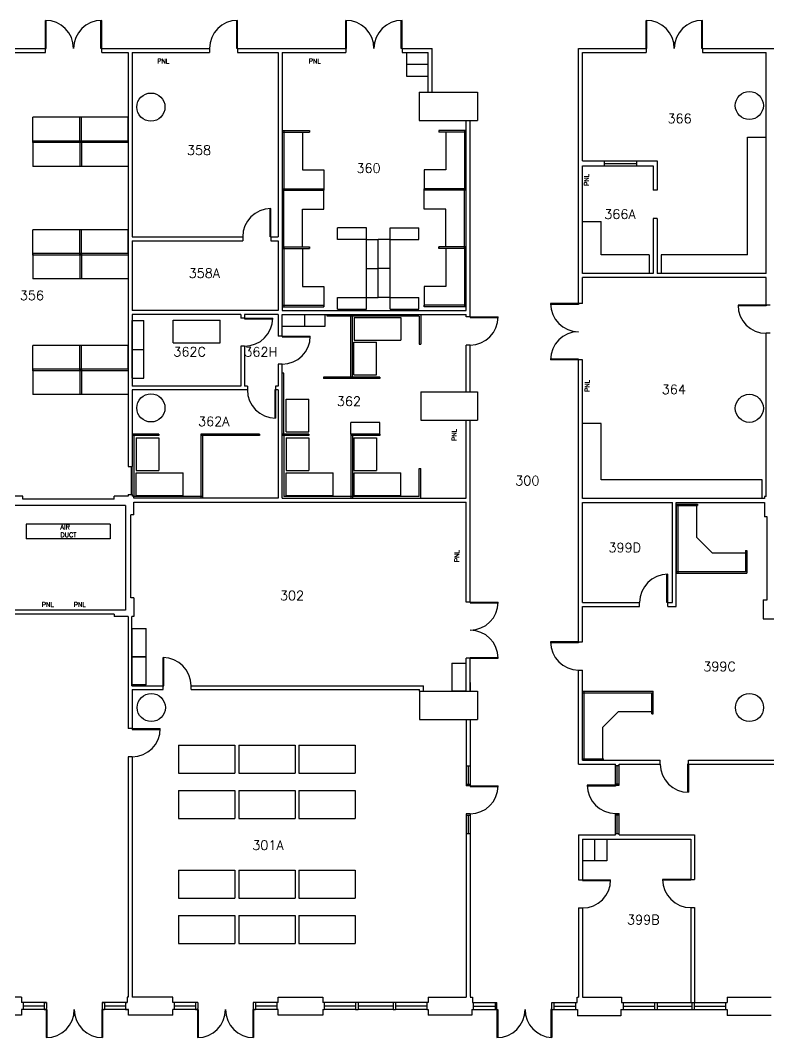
# Model space of a CAD drawing. Header units: inches. Extents: x -10292 to -5324, y 13584 to 17309.
# Drawn here: x -7848 to -6890, y 14633 to 15935 of the extents above; entities that cross this region are included whole.
import ezdxf

# ---------------------------------------------------------------- set-up
doc = ezdxf.new("R2010")
doc.units = ezdxf.units.IN
doc.header["$MEASUREMENT"] = 0
for name, color, linetype in [('A-AREA-IDEN', 7, 'Continuous'), ('A-COLS', 1, 'Continuous'), ('A-DOOR', 3, 'Continuous'), ('A-EQPM', 9, 'Continuous'), ('A-FLOR-CASE', 11, 'Continuous'), ('A-FURN', 9, 'Continuous'), ('A-GLAZ', 5, 'Continuous'), ('A-WALL-FULL', 7, 'Continuous'), ('A-WALL-PRTN', 9, 'Continuous')]:
    doc.layers.add(name, color=color, linetype=linetype)
doc.styles.get("Standard").update_dxf_attribs({"font": 'romans.shx', "height": 12})

msp = doc.modelspace()

# ---------------------------------------------------------------- linework, layer by layer
at = {"layer": 'A-COLS'}
for p, q in [((-7337.3, 15843.3), (-7262.8, 15843.3)), ((-7337.3, 15843.3), (-7337.3, 15807.3)), ((-7262.8, 15843.3), (-7262.8, 15807.3)), ((-7337.3, 15807.3), (-7262.8, 15807.3)), ((-7335.3, 15459.8), (-7262.8, 15459.8)), ((-7335.3, 15459.8), (-7335.3, 15423.8)), ((-7262.8, 15459.8), (-7262.8, 15423.8)), ((-7335.3, 15423.8), (-7262.8, 15423.8)), ((-7336.8, 15076.8), (-7262.8, 15076.8)), ((-7336.8, 15076.8), (-7336.8, 15040.3)), ((-7262.8, 15076.8), (-7262.8, 15040.3)), ((-7336.8, 15040.3), (-7262.8, 15040.3))]:
    msp.add_line(p, q, dxfattribs=at)
for centre in [(-7680.8, 15824.3), (-6914.8, 15826.3), (-7680.8, 15439.3), (-6914.8, 15438.8), (-7680.3, 15055.8), (-6914.6, 15055.8)]:
    msp.add_circle(centre, 18, dxfattribs=at)
at = {"layer": 'A-DOOR'}
for p, q in [((-7815.8, 15899.3), (-7815.8, 15935.3)), ((-7814.8, 15899.3), (-7814.8, 15935.3)), ((-7744.8, 15899.3), (-7744.8, 15935.3)), ((-7743.8, 15899.3), (-7743.8, 15935.3)), ((-7570.8, 15899.3), (-7570.8, 15935.3)), ((-7569.8, 15899.3), (-7569.8, 15935.3)), ((-7431.3, 15899.3), (-7431.3, 15935.3)), ((-7430.3, 15899.3), (-7430.3, 15935.3)), ((-7360.3, 15899.3), (-7360.3, 15935.3)), ((-7359.3, 15899.3), (-7359.3, 15935.3)), ((-7046.8, 15899.3), (-7046.8, 15935.3)), ((-7045.8, 15899.3), (-7045.8, 15935.3)), ((-6975.8, 15899.3), (-6975.8, 15935.3)), ((-6974.8, 15899.3), (-6974.8, 15935.3)), ((-7815.8, 15899.3), (-7814.8, 15899.3)), ((-7743.8, 15899.3), (-7744.8, 15899.3)), ((-7569.8, 15899.3), (-7570.8, 15899.3)), ((-7431.3, 15899.3), (-7430.3, 15899.3)), ((-7359.3, 15899.3), (-7360.3, 15899.3)), ((-7046.8, 15899.3), (-7045.8, 15899.3)), ((-6974.8, 15899.3), (-6975.8, 15899.3)), ((-7528.3, 15658.3), (-7528.3, 15694.3)), ((-7527.3, 15658.3), (-7527.3, 15694.3)), ((-7527.3, 15658.3), (-7528.3, 15658.3)), ((-7133.3, 15572.8), (-7169.3, 15572.8)), ((-7133.3, 15572.8), (-7133.3, 15571.8)), ((-7133.3, 15571.8), (-7169.3, 15571.8)), ((-6893.3, 15570.8), (-6929.3, 15570.8)), ((-6893.3, 15569.8), (-6929.3, 15569.8)), ((-6893.3, 15570.8), (-6893.3, 15569.8)), ((-7560.8, 15554.3), (-7524.8, 15554.3)), ((-7560.8, 15554.3), (-7560.8, 15553.3)), ((-7560.8, 15553.3), (-7524.8, 15553.3)), ((-7272.3, 15555.8), (-7236.3, 15555.8)), ((-7272.3, 15555.8), (-7272.3, 15554.8)), ((-7272.3, 15554.8), (-7236.3, 15554.8)), ((-7512.8, 15531.3), (-7476.8, 15531.3)), ((-7512.8, 15531.3), (-7512.8, 15530.3)), ((-7512.8, 15530.3), (-7476.8, 15530.3)), ((-7133.3, 15501.8), (-7169.3, 15501.8)), ((-7133.3, 15500.8), (-7169.3, 15500.8)), ((-7133.3, 15500.8), (-7133.3, 15501.8)), ((-7521.3, 15462.3), (-7522.3, 15462.3)), ((-7522.3, 15462.3), (-7522.3, 15426.3)), ((-7521.3, 15462.3), (-7521.3, 15426.3)), ((-7705.8, 15328.3), (-7705.8, 15364.3)), ((-7704.8, 15328.3), (-7704.8, 15364.3)), ((-7704.8, 15328.3), (-7705.8, 15328.3)), ((-7020.3, 15190.3), (-7020.3, 15226.3)), ((-7019.3, 15190.3), (-7019.3, 15226.3)), ((-7272.3, 15190.8), (-7236.3, 15190.8)), ((-7272.3, 15190.8), (-7272.3, 15189.8)), ((-7272.3, 15189.8), (-7236.3, 15189.8)), ((-7019.3, 15190.3), (-7020.3, 15190.3)), ((-7133.3, 15139.8), (-7169.3, 15139.8)), ((-7133.3, 15138.8), (-7169.3, 15138.8)), ((-7133.3, 15139.8), (-7133.3, 15138.8)), ((-7665.3, 15083.8), (-7665.3, 15119.8)), ((-7664.3, 15083.8), (-7664.3, 15119.8)), ((-7272.3, 15118.8), (-7272.3, 15119.8)), ((-7272.3, 15119.8), (-7236.3, 15119.8)), ((-7272.3, 15118.8), (-7236.3, 15118.8)), ((-7665.3, 15083.8), (-7664.3, 15083.8)), ((-7704.8, 15028.8), (-7668.8, 15028.8)), ((-7704.8, 15028.8), (-7704.8, 15027.8)), ((-7704.8, 15027.8), (-7668.8, 15027.8)), ((-6992.8, 14983.3), (-6993.8, 14983.3)), ((-6993.8, 14983.3), (-6993.8, 14947.3)), ((-6992.8, 14983.3), (-6992.8, 14947.3)), ((-7272.3, 14955.8), (-7236.3, 14955.8)), ((-7272.3, 14955.8), (-7272.3, 14954.8)), ((-7272.3, 14954.8), (-7236.3, 14954.8)), ((-7086.3, 14956.3), (-7122.3, 14956.3)), ((-7086.3, 14955.3), (-7122.3, 14955.3)), ((-7086.3, 14956.3), (-7086.3, 14955.3)), ((-7128.3, 14835.3), (-7092.3, 14835.3)), ((-7128.3, 14835.3), (-7128.3, 14834.3)), ((-7128.3, 14834.3), (-7092.3, 14834.3)), ((-6989.8, 14835.8), (-7025.8, 14835.8)), ((-6989.8, 14834.8), (-7025.8, 14834.8)), ((-6989.8, 14835.8), (-6989.8, 14834.8)), ((-7814.8, 14669.3), (-7814.8, 14633.3)), ((-7814.8, 14669.3), (-7813.8, 14669.3)), ((-7813.8, 14669.3), (-7813.8, 14633.3)), ((-7742.8, 14669.3), (-7743.8, 14669.3)), ((-7743.8, 14669.3), (-7743.8, 14633.3)), ((-7742.8, 14669.3), (-7742.8, 14633.3)), ((-7621.3, 14669.3), (-7621.3, 14633.3)), ((-7621.3, 14669.3), (-7620.3, 14669.3)), ((-7620.3, 14669.3), (-7620.3, 14633.3)), ((-7549.3, 14669.3), (-7550.3, 14669.3)), ((-7550.3, 14669.3), (-7550.3, 14633.3)), ((-7549.3, 14669.3), (-7549.3, 14633.3)), ((-7237.8, 14669.3), (-7237.8, 14633.3)), ((-7237.8, 14669.3), (-7236.8, 14669.3)), ((-7236.8, 14669.3), (-7236.8, 14633.3)), ((-7167.8, 14669.3), (-7168.8, 14669.3)), ((-7168.8, 14669.3), (-7168.8, 14633.3)), ((-7167.8, 14669.3), (-7167.8, 14633.3))]:
    msp.add_line(p, q, dxfattribs=at)
for centre, start, end in [((-7815.8, 15899.3), 0, 90), ((-7743.8, 15899.3), 90, 180), ((-7569.8, 15899.3), 90, 180), ((-7431.3, 15899.3), 0, 90), ((-7359.3, 15899.3), 90, 180), ((-7046.8, 15899.3), 0, 90), ((-6974.8, 15899.3), 90, 180), ((-7527.3, 15658.3), 90, 180), ((-7133.3, 15572.8), 180, 270), ((-6893.3, 15570.8), 180, 270), ((-7560.8, 15554.3), 270, 0), ((-7272.3, 15555.8), 270, 0), ((-7133.3, 15500.8), 90, 180), ((-7512.8, 15531.3), 270, 0), ((-7521.3, 15462.3), 180, 270), ((-7019.3, 15190.3), 90, 180), ((-7272.3, 15190.8), 270, 0), ((-7272.3, 15118.8), 0, 90), ((-7133.3, 15139.8), 180, 270), ((-7665.3, 15083.8), 0, 90), ((-7704.8, 15028.8), 270, 0), ((-6992.8, 14983.3), 180, 270), ((-7272.3, 14955.8), 270, 0), ((-7086.3, 14956.3), 180, 270), ((-7128.3, 14835.3), 270, 0), ((-6989.8, 14835.8), 180, 270), ((-7814.8, 14669.3), 270, 0), ((-7742.8, 14669.3), 180, 270), ((-7621.3, 14669.3), 270, 0), ((-7549.3, 14669.3), 180, 270), ((-7237.8, 14669.3), 270, 0), ((-7165.8, 14669.3), 180, 266.8202)]:
    msp.add_arc(centre, 36, start, end, dxfattribs=at)
at = {"layer": 'A-EQPM'}
for p, q in [((-7732.8, 15290.3), (-7840.3, 15290.3)), ((-7840.3, 15290.3), (-7840.3, 15271.8)), ((-7732.8, 15290.3), (-7732.8, 15271.8)), ((-7732.8, 15271.8), (-7840.3, 15271.8))]:
    msp.add_line(p, q, dxfattribs=at)
at = {"layer": 'A-FLOR-CASE'}
for p, q in [((-7353.3, 15863.3), (-7353.3, 15894.3)), ((-7325.8, 15878.8), (-7353.3, 15878.8)), ((-7325.8, 15863.3), (-7353.3, 15863.3)), ((-6917.3, 15635.3), (-6917.3, 15785.8)), ((-6917.3, 15785.8), (-6893.3, 15785.8)), ((-7128.3, 15677.8), (-7104.3, 15677.8)), ((-7104.3, 15635.3), (-7104.3, 15677.8)), ((-7404.8, 15669.8), (-7441.8, 15669.8)), ((-7441.8, 15654.8), (-7441.8, 15669.8)), ((-7404.8, 15654.8), (-7404.8, 15669.8)), ((-7374.7, 15669.8), (-7337.7, 15669.8)), ((-7374.7, 15654.8), (-7374.7, 15669.8)), ((-7337.7, 15654.8), (-7337.7, 15669.8)), ((-7404.8, 15654.8), (-7441.8, 15654.8)), ((-7404.8, 15617.8), (-7404.8, 15654.8)), ((-7404.8, 15654.8), (-7389.8, 15654.8)), ((-7389.8, 15617.8), (-7389.8, 15654.8)), ((-7389.7, 15617.8), (-7389.7, 15654.8)), ((-7374.7, 15654.8), (-7389.7, 15654.8)), ((-7374.7, 15654.8), (-7337.7, 15654.8)), ((-7374.7, 15617.8), (-7374.7, 15654.8)), ((-7042.8, 15635.3), (-7104.3, 15635.3)), ((-7042.8, 15635.3), (-7042.8, 15611.3)), ((-6917.3, 15635.3), (-7027.8, 15635.3)), ((-7027.8, 15635.3), (-7027.8, 15611.3)), ((-7404.8, 15617.8), (-7389.8, 15617.8)), ((-7404.8, 15580.8), (-7404.8, 15617.8)), ((-7404.8, 15617.8), (-7389.8, 15617.8)), ((-7389.8, 15580.8), (-7389.8, 15617.8)), ((-7374.7, 15617.8), (-7389.7, 15617.8)), ((-7389.7, 15580.8), (-7389.7, 15617.8)), ((-7374.7, 15617.8), (-7389.7, 15617.8)), ((-7374.7, 15580.8), (-7374.7, 15617.8)), ((-7441.8, 15580.8), (-7404.8, 15580.8)), ((-7441.8, 15565.8), (-7441.8, 15580.8)), ((-7404.8, 15580.8), (-7389.8, 15580.8)), ((-7404.8, 15565.8), (-7404.8, 15580.8)), ((-7374.7, 15580.8), (-7389.7, 15580.8)), ((-7374.7, 15580.8), (-7337.7, 15580.8)), ((-7374.7, 15565.8), (-7374.7, 15580.8)), ((-7337.7, 15565.8), (-7337.7, 15580.8)), ((-7441.8, 15565.8), (-7404.8, 15565.8)), ((-7374.7, 15565.8), (-7337.7, 15565.8)), ((-7704.8, 15514.2), (-7704.8, 15551.2)), ((-7704.8, 15551.2), (-7689.8, 15551.2)), ((-7689.8, 15514.2), (-7689.8, 15551.2)), ((-7512.8, 15558.8), (-7475.8, 15558.8)), ((-7512.8, 15543.8), (-7512.8, 15558.8)), ((-7483.8, 15543.8), (-7483.8, 15558.8)), ((-7457.8, 15543.8), (-7457.8, 15558.8)), ((-7512.8, 15543.8), (-7457.8, 15543.8)), ((-7704.8, 15477.2), (-7704.8, 15514.2)), ((-7704.8, 15514.2), (-7689.8, 15514.2)), ((-7704.8, 15514.2), (-7689.8, 15514.2)), ((-7689.8, 15477.2), (-7689.8, 15514.2)), ((-7704.8, 15477.2), (-7689.8, 15477.2)), ((-7387.8, 15420.8), (-7424.8, 15420.8)), ((-7424.8, 15405.8), (-7424.8, 15420.8)), ((-7387.8, 15405.8), (-7387.8, 15420.8)), ((-7104.3, 15419.3), (-7128.3, 15419.3)), ((-7104.3, 15347.3), (-7104.3, 15419.3)), ((-7387.8, 15405.8), (-7424.8, 15405.8)), ((-6898.3, 15347.3), (-7104.3, 15347.3)), ((-6898.3, 15323.3), (-6898.3, 15347.3)), ((-7705.3, 15156.8), (-7705.3, 15120.8)), ((-7705.3, 15156.8), (-7686.8, 15156.8)), ((-7686.8, 15120.8), (-7686.8, 15156.8)), ((-7705.3, 15120.8), (-7705.3, 15084.8)), ((-7705.3, 15120.8), (-7686.8, 15120.8)), ((-7686.8, 15120.8), (-7705.3, 15120.8)), ((-7686.8, 15084.8), (-7686.8, 15120.8)), ((-7295.8, 15112.8), (-7295.8, 15076.8)), ((-7295.8, 15112.8), (-7277.3, 15112.8)), ((-7277.3, 15076.8), (-7277.3, 15112.8)), ((-7686.8, 15084.8), (-7705.3, 15084.8)), ((-7277.3, 15076.8), (-7295.8, 15076.8)), ((-7128.3, 14887.3), (-7128.3, 14859.8)), ((-7112.8, 14887.3), (-7112.8, 14859.8)), ((-7097.3, 14887.3), (-7097.3, 14859.8)), ((-7112.8, 14859.8), (-7128.3, 14859.8)), ((-7097.3, 14859.8), (-7112.8, 14859.8))]:
    msp.add_line(p, q, dxfattribs=at)
at = {"layer": 'A-FURN'}
for p, q in [((-7771.8, 15811.3), (-7831.8, 15811.3)), ((-7709.8, 15811.3), (-7769.8, 15811.3)), ((-7486.8, 15792.3), (-7486.8, 15743.8)), ((-7303.3, 15792.3), (-7303.3, 15743.8)), ((-7771.8, 15748.3), (-7831.8, 15748.3)), ((-7709.8, 15748.3), (-7769.8, 15748.3)), ((-7486.8, 15743.8), (-7459.3, 15743.8)), ((-7459.3, 15743.8), (-7459.3, 15719.8)), ((-7303.3, 15743.8), (-7330.8, 15743.8)), ((-7330.8, 15743.8), (-7330.8, 15719.8)), ((-7459.3, 15693.8), (-7459.3, 15717.8)), ((-7330.8, 15693.8), (-7330.8, 15717.8)), ((-7486.8, 15645.3), (-7486.8, 15693.8)), ((-7486.8, 15693.8), (-7459.3, 15693.8)), ((-7303.3, 15693.8), (-7330.8, 15693.8)), ((-7303.3, 15645.3), (-7303.3, 15693.8)), ((-7771.8, 15667.3), (-7831.8, 15667.3)), ((-7709.8, 15667.3), (-7769.8, 15667.3)), ((-7486.8, 15643.3), (-7486.8, 15594.8)), ((-7303.3, 15643.3), (-7303.3, 15594.8)), ((-7771.8, 15604.3), (-7831.8, 15604.3)), ((-7709.8, 15604.3), (-7769.8, 15604.3)), ((-7486.8, 15594.8), (-7459.3, 15594.8)), ((-7459.3, 15594.8), (-7459.3, 15570.8)), ((-7303.3, 15594.8), (-7330.8, 15594.8)), ((-7330.8, 15594.8), (-7330.8, 15570.8)), ((-7652.1, 15522.7), (-7652.1, 15551.7)), ((-7652.1, 15551.7), (-7592.1, 15551.7)), ((-7592.1, 15522.7), (-7592.1, 15551.7)), ((-7420.8, 15555.2), (-7420.8, 15526.2)), ((-7420.8, 15555.2), (-7360.8, 15555.2)), ((-7360.8, 15555.2), (-7360.8, 15526.2)), ((-7652.1, 15522.7), (-7592.1, 15522.7)), ((-7421.1, 15481.5), (-7421.1, 15523.5)), ((-7421.1, 15523.5), (-7392.1, 15523.5)), ((-7420.8, 15526.2), (-7360.8, 15526.2)), ((-7392.1, 15481.5), (-7392.1, 15523.5)), ((-7771.8, 15519.3), (-7831.8, 15519.3)), ((-7709.8, 15519.3), (-7769.8, 15519.3)), ((-7421.1, 15481.5), (-7392.1, 15481.5)), ((-7771.8, 15456.3), (-7831.8, 15456.3)), ((-7709.8, 15456.3), (-7769.8, 15456.3)), ((-7507.8, 15408.5), (-7507.8, 15450.5)), ((-7507.8, 15450.5), (-7478.8, 15450.5)), ((-7478.8, 15408.5), (-7478.8, 15450.5)), ((-7507.8, 15408.5), (-7478.8, 15408.5)), ((-7699.8, 15401.2), (-7670.8, 15401.2)), ((-7699.8, 15401.2), (-7699.8, 15359.2)), ((-7670.8, 15401.2), (-7670.8, 15359.2)), ((-7507.8, 15401.2), (-7478.8, 15401.2)), ((-7507.8, 15401.2), (-7507.8, 15359.2)), ((-7478.8, 15401.2), (-7478.8, 15359.2)), ((-7421.1, 15401.2), (-7392.1, 15401.2)), ((-7421.1, 15401.2), (-7421.1, 15359.2)), ((-7392.1, 15401.2), (-7392.1, 15359.2)), ((-7699.8, 15359.2), (-7670.8, 15359.2)), ((-7699.5, 15327.4), (-7699.5, 15356.4)), ((-7699.5, 15356.4), (-7639.5, 15356.4)), ((-7639.5, 15327.4), (-7639.5, 15356.4)), ((-7507.8, 15359.2), (-7478.8, 15359.2)), ((-7507.5, 15327.4), (-7507.5, 15356.4)), ((-7507.5, 15356.4), (-7447.5, 15356.4)), ((-7447.5, 15327.4), (-7447.5, 15356.4)), ((-7421.1, 15359.2), (-7392.1, 15359.2)), ((-7420.8, 15327.4), (-7420.8, 15356.4)), ((-7420.8, 15356.4), (-7360.8, 15356.4)), ((-7360.8, 15327.4), (-7360.8, 15356.4)), ((-7699.5, 15327.4), (-7639.5, 15327.4)), ((-7507.5, 15327.4), (-7447.5, 15327.4)), ((-7420.8, 15327.4), (-7360.8, 15327.4)), ((-6982.3, 15314.3), (-6982.3, 15273.8)), ((-6962.3, 15253.8), (-6982.3, 15273.8)), ((-6962.3, 15253.8), (-6919.8, 15253.8)), ((-7082.3, 15050.8), (-7102.3, 15030.8)), ((-7082.3, 15050.8), (-7039.8, 15050.8)), ((-7102.3, 14990.3), (-7102.3, 15030.8)), ((-7645.3, 15007.8), (-7573.3, 15007.8)), ((-7645.3, 15007.8), (-7645.3, 14971.8)), ((-7573.3, 15007.8), (-7573.3, 14971.8)), ((-7568.3, 15007.8), (-7496.3, 15007.8)), ((-7568.3, 15007.8), (-7568.3, 14971.8)), ((-7496.3, 15007.8), (-7496.3, 14971.8)), ((-7491.3, 15007.8), (-7419.3, 15007.8)), ((-7491.3, 15007.8), (-7491.3, 14971.8)), ((-7419.3, 15007.8), (-7419.3, 14971.8)), ((-7645.3, 14971.8), (-7573.3, 14971.8)), ((-7568.3, 14971.8), (-7496.3, 14971.8)), ((-7491.3, 14971.8), (-7419.3, 14971.8)), ((-7645.3, 14949.8), (-7573.3, 14949.8)), ((-7645.3, 14949.8), (-7645.3, 14913.8)), ((-7573.3, 14949.8), (-7573.3, 14913.8)), ((-7568.3, 14949.8), (-7496.3, 14949.8)), ((-7568.3, 14949.8), (-7568.3, 14913.8)), ((-7496.3, 14949.8), (-7496.3, 14913.8)), ((-7491.3, 14949.8), (-7419.3, 14949.8)), ((-7491.3, 14949.8), (-7491.3, 14913.8)), ((-7419.3, 14949.8), (-7419.3, 14913.8)), ((-7645.3, 14913.8), (-7573.3, 14913.8)), ((-7568.3, 14913.8), (-7496.3, 14913.8)), ((-7491.3, 14913.8), (-7419.3, 14913.8)), ((-7645.3, 14847.8), (-7573.3, 14847.8)), ((-7645.3, 14847.8), (-7645.3, 14811.8)), ((-7573.3, 14847.8), (-7573.3, 14811.8)), ((-7568.3, 14847.8), (-7496.3, 14847.8)), ((-7568.3, 14847.8), (-7568.3, 14811.8)), ((-7496.3, 14847.8), (-7496.3, 14811.8)), ((-7491.3, 14847.8), (-7419.3, 14847.8)), ((-7491.3, 14847.8), (-7491.3, 14811.8)), ((-7419.3, 14847.8), (-7419.3, 14811.8)), ((-7645.3, 14811.8), (-7573.3, 14811.8)), ((-7568.3, 14811.8), (-7496.3, 14811.8)), ((-7491.3, 14811.8), (-7419.3, 14811.8)), ((-7645.3, 14789.8), (-7573.3, 14789.8)), ((-7645.3, 14789.8), (-7645.3, 14753.8)), ((-7573.3, 14789.8), (-7573.3, 14753.8)), ((-7568.3, 14789.8), (-7496.3, 14789.8)), ((-7568.3, 14789.8), (-7568.3, 14753.8)), ((-7496.3, 14789.8), (-7496.3, 14753.8)), ((-7491.3, 14789.8), (-7419.3, 14789.8)), ((-7491.3, 14789.8), (-7491.3, 14753.8)), ((-7419.3, 14789.8), (-7419.3, 14753.8)), ((-7645.3, 14753.8), (-7573.3, 14753.8)), ((-7568.3, 14753.8), (-7496.3, 14753.8)), ((-7491.3, 14753.8), (-7419.3, 14753.8))]:
    msp.add_line(p, q, dxfattribs=at)
at = {"layer": 'A-GLAZ'}
for p, q in [((-7100.3, 15755.3), (-7058.8, 15755.3)), ((-7100.3, 15752.3), (-7058.8, 15752.3)), ((-7100.3, 15749.3), (-7058.8, 15749.3)), ((-7277.3, 14980.8), (-7277.3, 14957.3)), ((-7274.8, 14980.8), (-7274.8, 14957.3)), ((-7272.3, 14980.8), (-7272.3, 14957.3)), ((-7086.3, 14958.3), (-7086.3, 14981.8)), ((-7083.8, 14958.3), (-7083.8, 14981.8)), ((-7081.3, 14958.3), (-7081.3, 14981.8)), ((-7277.3, 14917.8), (-7277.3, 14894.3)), ((-7274.8, 14917.8), (-7274.8, 14894.3)), ((-7272.3, 14917.8), (-7272.3, 14894.3)), ((-7086.3, 14894.8), (-7086.3, 14918.3)), ((-7083.8, 14894.8), (-7083.8, 14918.3)), ((-7081.3, 14894.8), (-7081.3, 14918.3)), ((-7817.3, 14678.3), (-7844.3, 14678.3)), ((-7817.3, 14673.8), (-7844.3, 14673.8)), ((-7713.3, 14678.3), (-7740.3, 14678.3)), ((-7713.3, 14673.8), (-7740.3, 14673.8)), ((-7623.8, 14678.3), (-7650.8, 14678.3)), ((-7623.8, 14673.8), (-7650.8, 14673.8)), ((-7519.8, 14678.3), (-7546.8, 14678.3)), ((-7519.8, 14673.8), (-7546.8, 14673.8)), ((-7418.8, 14678.3), (-7458.8, 14678.3)), ((-7418.8, 14673.8), (-7458.8, 14673.8)), ((-7370.8, 14678.3), (-7415.3, 14678.3)), ((-7370.8, 14673.8), (-7415.3, 14673.8)), ((-7327.8, 14678.3), (-7367.8, 14678.3)), ((-7327.8, 14673.8), (-7367.8, 14673.8)), ((-7267.8, 14678.3), (-7239.8, 14678.3)), ((-7267.8, 14673.8), (-7239.8, 14673.8)), ((-7164.8, 14678.3), (-7136.8, 14678.3)), ((-7164.8, 14673.8), (-7136.8, 14673.8)), ((-7076.3, 14678.3), (-7036.3, 14678.3)), ((-7076.3, 14673.8), (-7036.3, 14673.8)), ((-7032.8, 14678.3), (-6988.3, 14678.3)), ((-7032.8, 14673.8), (-6988.3, 14673.8)), ((-6985.3, 14678.3), (-6945.3, 14678.3)), ((-6985.3, 14673.8), (-6945.3, 14673.8)), ((-7817.3, 14669.3), (-7844.3, 14669.3)), ((-7713.3, 14669.3), (-7740.3, 14669.3)), ((-7623.8, 14669.3), (-7650.8, 14669.3)), ((-7519.8, 14669.3), (-7546.8, 14669.3)), ((-7418.8, 14669.3), (-7458.8, 14669.3)), ((-7370.8, 14669.3), (-7415.3, 14669.3)), ((-7327.8, 14669.3), (-7367.8, 14669.3)), ((-7267.8, 14669.3), (-7239.8, 14669.3)), ((-7164.8, 14669.3), (-7136.8, 14669.3)), ((-7076.3, 14669.3), (-7036.3, 14669.3)), ((-7032.8, 14669.3), (-6988.3, 14669.3)), ((-6985.3, 14669.3), (-6945.3, 14669.3))]:
    msp.add_line(p, q, dxfattribs=at)
at = {"layer": 'A-WALL-FULL'}
for p, q in [((-8126.3, 15899.3), (-7815.8, 15899.3)), ((-7815.8, 15894.3), (-7815.8, 15899.3)), ((-7743.8, 15894.3), (-7743.8, 15899.3)), ((-7743.8, 15899.3), (-7605.8, 15899.3)), ((-7605.8, 15899.3), (-7605.8, 15894.3)), ((-7569.8, 15899.3), (-7569.8, 15894.3)), ((-7569.8, 15899.3), (-7431.3, 15899.3)), ((-7431.3, 15899.3), (-7431.3, 15894.3)), ((-7359.3, 15899.3), (-7320.8, 15899.3)), ((-7359.3, 15899.3), (-7359.3, 15894.3)), ((-7320.8, 15843.3), (-7320.8, 15899.3)), ((-7133.3, 15899.3), (-7046.8, 15899.3)), ((-7133.3, 15572.8), (-7133.3, 15899.3)), ((-7046.8, 15899.3), (-7046.8, 15894.3)), ((-6974.8, 15899.3), (-6974.8, 15894.3)), ((-6974.8, 15899.3), (-6662.8, 15899.3)), ((-7944.8, 15894.3), (-7815.8, 15894.3)), ((-7743.8, 15894.3), (-7709.8, 15894.3)), ((-7709.8, 15894.3), (-7709.8, 15364.3)), ((-7704.8, 15894.3), (-7704.8, 15658.3)), ((-7704.8, 15894.3), (-7605.8, 15894.3)), ((-7569.8, 15894.3), (-7517.8, 15894.3)), ((-7517.8, 15894.3), (-7517.8, 15658.3)), ((-7512.8, 15894.3), (-7512.8, 15563.8)), ((-7512.8, 15894.3), (-7431.3, 15894.3)), ((-7359.3, 15894.3), (-7325.8, 15894.3)), ((-7325.8, 15843.3), (-7325.8, 15894.3)), ((-7128.3, 15894.3), (-7046.8, 15894.3)), ((-7128.3, 15755.3), (-7128.3, 15894.3)), ((-6974.8, 15894.3), (-6893.3, 15894.3)), ((-6893.3, 15611.3), (-6893.3, 15894.3)), ((-7277.3, 15563.8), (-7277.3, 15807.3)), ((-7272.3, 15555.8), (-7272.3, 15807.3)), ((-7128.3, 15755.3), (-7100.3, 15755.3)), ((-7100.3, 15749.3), (-7100.3, 15755.3)), ((-7058.8, 15755.3), (-7032.8, 15755.3)), ((-7058.8, 15749.3), (-7058.8, 15755.3)), ((-7032.8, 15755.3), (-7032.8, 15717.8)), ((-7128.3, 15611.3), (-7128.3, 15749.3)), ((-7128.3, 15749.3), (-7100.3, 15749.3)), ((-7058.8, 15749.3), (-7037.8, 15749.3)), ((-7037.8, 15749.3), (-7037.8, 15717.8)), ((-7032.8, 15717.8), (-7037.8, 15717.8)), ((-7037.8, 15681.8), (-7037.8, 15611.3)), ((-7032.8, 15681.8), (-7037.8, 15681.8)), ((-7032.8, 15681.8), (-7032.8, 15611.3)), ((-7704.8, 15658.3), (-7563.3, 15658.3)), ((-7704.8, 15653.3), (-7563.3, 15653.3)), ((-7704.8, 15653.3), (-7704.8, 15563.8)), ((-7563.3, 15658.3), (-7563.3, 15653.3)), ((-7527.3, 15658.3), (-7517.8, 15658.3)), ((-7527.3, 15658.3), (-7527.3, 15653.3)), ((-7527.3, 15653.3), (-7517.8, 15653.3)), ((-7517.8, 15653.3), (-7517.8, 15563.8)), ((-7037.8, 15611.3), (-7128.3, 15611.3)), ((-6893.3, 15611.3), (-7032.8, 15611.3)), ((-6893.3, 15606.3), (-7128.3, 15606.3)), ((-7128.3, 15572.8), (-7128.3, 15606.3)), ((-7128.3, 15572.8), (-7128.3, 15606.3)), ((-6893.3, 15570.8), (-6893.3, 15606.3)), ((-7128.3, 15572.8), (-7133.3, 15572.8)), ((-7517.8, 15563.8), (-7704.8, 15563.8)), ((-7512.8, 15563.8), (-7277.3, 15563.8)), ((-6888.3, 15570.8), (-6893.3, 15570.8)), ((-7565.8, 15558.8), (-7704.8, 15558.8)), ((-7704.8, 15558.8), (-7704.8, 15467.3)), ((-7565.8, 15558.8), (-7565.8, 15554.3)), ((-7560.8, 15554.3), (-7565.8, 15554.3)), ((-7517.8, 15558.8), (-7560.8, 15558.8)), ((-7560.8, 15558.8), (-7560.8, 15554.3)), ((-7517.8, 15558.8), (-7517.8, 15531.3)), ((-7512.8, 15558.8), (-7277.3, 15558.8)), ((-7512.8, 15531.3), (-7512.8, 15558.8)), ((-7277.3, 15555.8), (-7277.3, 15558.8)), ((-7272.3, 15555.8), (-7277.3, 15555.8)), ((-6893.3, 15325.8), (-6893.3, 15534.8)), ((-6888.3, 15534.8), (-6893.3, 15534.8)), ((-7512.8, 15531.3), (-7517.8, 15531.3)), ((-7565.8, 15518.3), (-7565.8, 15467.3)), ((-7560.8, 15518.3), (-7565.8, 15518.3)), ((-7560.8, 15518.3), (-7560.8, 15467.3)), ((-7277.3, 15459.8), (-7277.3, 15519.8)), ((-7272.3, 15519.8), (-7277.3, 15519.8)), ((-7272.3, 15459.8), (-7272.3, 15519.8)), ((-7517.8, 15495.3), (-7517.8, 15467.3)), ((-7512.8, 15495.3), (-7517.8, 15495.3)), ((-7512.8, 15323.8), (-7512.8, 15495.3)), ((-7128.3, 15500.8), (-7133.3, 15500.8)), ((-7133.3, 15139.8), (-7133.3, 15500.8)), ((-7128.3, 15323.3), (-7128.3, 15500.8)), ((-7565.8, 15467.3), (-7704.8, 15467.3)), ((-7557.3, 15462.3), (-7704.8, 15462.3)), ((-7704.8, 15462.3), (-7704.8, 15364.3)), ((-7557.3, 15467.3), (-7560.8, 15467.3)), ((-7557.3, 15467.3), (-7557.3, 15462.3)), ((-7517.8, 15467.3), (-7521.3, 15467.3)), ((-7521.3, 15467.3), (-7521.3, 15462.3)), ((-7517.8, 15462.3), (-7521.3, 15462.3)), ((-7517.8, 15462.3), (-7517.8, 15323.8)), ((-7277.3, 15323.8), (-7277.3, 15423.8)), ((-7272.3, 15190.8), (-7272.3, 15423.8)), ((-7709.8, 15364.3), (-7704.8, 15364.3)), ((-7844.8, 15326.3), (-7858.8, 15326.3)), ((-7844.8, 15322.3), (-7844.8, 15326.3)), ((-7727.8, 15322.3), (-7727.8, 15326.3)), ((-7709.8, 15326.3), (-7727.8, 15326.3)), ((-7709.8, 15328.3), (-7709.8, 15326.3)), ((-7709.8, 15328.3), (-7704.8, 15328.3)), ((-7704.8, 15328.3), (-7704.8, 15326.3)), ((-7702.8, 15326.3), (-7704.8, 15326.3)), ((-7702.8, 15323.8), (-7702.8, 15326.3)), ((-6895.3, 15325.8), (-6895.3, 15323.3)), ((-6893.3, 15325.8), (-6895.3, 15325.8)), ((-7713.3, 15314.3), (-7858.8, 15314.3)), ((-7727.8, 15322.3), (-7844.8, 15322.3)), ((-7727.8, 15322.3), (-7727.8, 15322.3)), ((-7713.3, 15314.3), (-7713.3, 15180.3)), ((-7517.8, 15323.8), (-7702.8, 15323.8)), ((-7702.8, 15302.3), (-7702.8, 15318.8)), ((-7702.8, 15318.8), (-7277.3, 15318.8)), ((-7512.8, 15323.8), (-7277.3, 15323.8)), ((-7277.3, 15190.8), (-7277.3, 15318.8)), ((-6895.3, 15323.3), (-7128.3, 15323.3)), ((-7128.3, 15190.3), (-7128.3, 15318.3)), ((-7128.3, 15318.3), (-7013.3, 15318.3)), ((-7013.3, 15190.3), (-7013.3, 15318.3)), ((-7008.3, 15318.3), (-6895.3, 15318.3)), ((-7008.3, 15185.3), (-7008.3, 15318.3)), ((-6895.3, 15318.3), (-6895.3, 15299.8)), ((-7706.3, 15196.3), (-7706.3, 15302.3)), ((-7702.8, 15302.3), (-7706.3, 15302.3)), ((-6891.8, 15299.8), (-6895.3, 15299.8)), ((-6891.8, 15193.8), (-6891.8, 15299.8)), ((-7702.8, 15196.3), (-7706.3, 15196.3)), ((-7702.8, 15196.3), (-7702.8, 15172.3)), ((-7272.3, 15190.8), (-7277.3, 15190.8)), ((-7128.3, 15190.3), (-7055.3, 15190.3)), ((-7128.3, 15139.8), (-7128.3, 15185.3)), ((-7128.3, 15185.3), (-7055.3, 15185.3)), ((-7055.3, 15185.3), (-7055.3, 15190.3)), ((-7019.3, 15190.3), (-7013.3, 15190.3)), ((-7019.3, 15185.3), (-7019.3, 15190.3)), ((-7019.3, 15185.3), (-7008.3, 15185.3)), ((-6897.3, 15193.8), (-6891.8, 15193.8)), ((-6897.3, 15193.8), (-6897.3, 15169.3)), ((-7713.3, 15180.3), (-8039.8, 15180.3)), ((-7727.8, 15175.3), (-7858.8, 15175.3)), ((-7727.8, 15175.3), (-7727.8, 15172.3)), ((-7709.8, 15172.3), (-7727.8, 15172.3)), ((-7709.8, 15172.3), (-7709.8, 15028.8)), ((-7702.8, 15172.3), (-7705.3, 15172.3)), ((-7705.3, 15083.8), (-7705.3, 15172.3)), ((-6897.3, 15169.3), (-6873.3, 15169.3)), ((-7133.3, 15139.8), (-7128.3, 15139.8)), ((-7277.3, 15076.8), (-7277.3, 15118.8)), ((-7272.3, 15118.8), (-7277.3, 15118.8)), ((-7272.3, 15076.8), (-7272.3, 15118.8)), ((-7133.3, 14983.3), (-7133.3, 15103.8)), ((-7133.3, 15103.8), (-7128.3, 15103.8)), ((-7128.3, 14988.3), (-7128.3, 15103.8)), ((-7705.3, 15083.8), (-7665.3, 15083.8)), ((-7704.8, 15078.8), (-7665.3, 15078.8)), ((-7704.8, 15078.8), (-7704.8, 15028.8)), ((-7665.3, 15078.8), (-7665.3, 15083.8)), ((-7629.3, 15083.8), (-7331.8, 15083.8)), ((-7629.3, 15078.8), (-7629.3, 15083.8)), ((-7629.3, 15078.8), (-7336.8, 15078.8)), ((-7336.8, 15076.8), (-7336.8, 15078.8)), ((-7331.8, 15076.8), (-7331.8, 15083.8)), ((-7272.3, 15087.8), (-7272.3, 15076.8)), ((-7277.3, 15040.3), (-7277.3, 14980.8)), ((-7272.3, 15040.3), (-7272.3, 14980.8)), ((-7704.8, 15028.8), (-7709.8, 15028.8)), ((-7709.8, 14992.8), (-7709.8, 14685.3)), ((-7704.8, 14992.8), (-7709.8, 14992.8)), ((-7704.8, 14992.8), (-7704.8, 14685.3)), ((-7128.3, 14988.3), (-7028.8, 14988.3)), ((-7028.8, 14983.3), (-7028.8, 14988.3)), ((-6992.8, 14988.3), (-6756.3, 14988.3)), ((-6992.8, 14983.3), (-6992.8, 14988.3)), ((-7272.3, 14980.8), (-7277.3, 14980.8)), ((-7133.3, 14983.3), (-7086.3, 14983.3)), ((-7086.3, 14981.8), (-7086.3, 14983.3)), ((-7086.3, 14981.8), (-7081.3, 14981.8)), ((-7081.3, 14983.3), (-7028.8, 14983.3)), ((-7081.3, 14981.8), (-7081.3, 14983.3)), ((-6992.8, 14983.3), (-6740.8, 14983.3)), ((-7272.3, 14957.3), (-7277.3, 14957.3)), ((-7277.3, 14957.3), (-7277.3, 14955.8)), ((-7272.3, 14955.8), (-7277.3, 14955.8)), ((-7272.3, 14957.3), (-7272.3, 14955.8)), ((-7086.3, 14958.3), (-7081.3, 14958.3)), ((-7086.3, 14956.3), (-7086.3, 14958.3)), ((-7086.3, 14956.3), (-7081.3, 14956.3)), ((-7081.3, 14956.3), (-7081.3, 14958.3)), ((-7277.3, 14919.8), (-7277.3, 14917.8)), ((-7272.3, 14919.8), (-7277.3, 14919.8)), ((-7272.3, 14917.8), (-7277.3, 14917.8)), ((-7272.3, 14919.8), (-7272.3, 14917.8)), ((-7086.3, 14918.3), (-7086.3, 14920.3)), ((-7086.3, 14920.3), (-7081.3, 14920.3)), ((-7086.3, 14918.3), (-7081.3, 14918.3)), ((-7081.3, 14918.3), (-7081.3, 14920.3)), ((-7277.3, 14894.3), (-7277.3, 14685.3)), ((-7272.3, 14894.3), (-7277.3, 14894.3)), ((-7272.3, 14894.3), (-7272.3, 14685.8)), ((-7133.3, 14892.8), (-7133.3, 14835.3)), ((-7133.3, 14892.8), (-7086.3, 14892.8)), ((-7128.3, 14887.3), (-7128.3, 14835.3)), ((-7128.3, 14887.3), (-6989.8, 14887.3)), ((-7086.3, 14892.8), (-7086.3, 14894.8)), ((-7086.3, 14894.8), (-7081.3, 14894.8)), ((-7081.3, 14892.8), (-7081.3, 14894.8)), ((-7081.3, 14892.8), (-6984.8, 14892.8)), ((-6989.8, 14887.3), (-6989.8, 14835.8)), ((-6984.8, 14892.8), (-6984.8, 14835.8)), ((-7133.3, 14835.3), (-7128.3, 14835.3)), ((-6989.8, 14835.8), (-6984.8, 14835.8)), ((-7133.3, 14799.3), (-7133.3, 14685.3)), ((-7133.3, 14799.3), (-7128.3, 14799.3)), ((-7128.3, 14799.3), (-7128.3, 14685.3)), ((-6989.8, 14799.8), (-6989.8, 14678.3)), ((-6989.8, 14799.8), (-6984.8, 14799.8)), ((-6984.8, 14799.8), (-6984.8, 14678.3)), ((-7846.3, 14685.3), (-7902.8, 14685.3)), ((-7846.3, 14685.3), (-7846.3, 14678.3)), ((-7844.3, 14678.3), (-7846.3, 14678.3)), ((-7844.3, 14678.3), (-7846.3, 14678.3)), ((-7844.3, 14678.3), (-7844.3, 14669.3)), ((-7817.3, 14678.3), (-7814.3, 14678.3)), ((-7817.3, 14678.3), (-7817.3, 14669.3)), ((-7814.3, 14678.3), (-7817.3, 14678.3)), ((-7814.3, 14678.3), (-7814.3, 14670.8)), ((-7740.3, 14678.3), (-7743.3, 14678.3)), ((-7743.3, 14678.3), (-7743.3, 14670.8)), ((-7743.3, 14678.3), (-7740.3, 14678.3)), ((-7740.3, 14678.3), (-7740.3, 14669.3)), ((-7711.3, 14678.3), (-7713.3, 14678.3)), ((-7713.3, 14678.3), (-7713.3, 14669.3)), ((-7713.3, 14678.3), (-7711.3, 14678.3)), ((-7711.3, 14685.3), (-7711.3, 14678.3)), ((-7709.8, 14685.3), (-7711.3, 14685.3)), ((-7652.8, 14685.3), (-7704.8, 14685.3)), ((-7652.8, 14678.3), (-7652.8, 14685.3)), ((-7650.8, 14678.3), (-7652.8, 14678.3)), ((-7650.8, 14678.3), (-7650.8, 14669.3)), ((-7623.8, 14678.3), (-7623.8, 14669.3)), ((-7620.8, 14678.3), (-7623.8, 14678.3)), ((-7620.8, 14678.3), (-7620.8, 14670.8)), ((-7546.8, 14678.3), (-7549.8, 14678.3)), ((-7549.8, 14678.3), (-7549.8, 14670.8)), ((-7546.8, 14678.3), (-7546.8, 14669.3)), ((-7517.8, 14678.3), (-7519.8, 14678.3)), ((-7519.8, 14678.3), (-7519.8, 14669.3)), ((-7517.8, 14685.3), (-7460.8, 14685.3)), ((-7517.8, 14678.3), (-7517.8, 14685.3)), ((-7460.8, 14685.3), (-7460.8, 14678.3)), ((-7458.8, 14678.3), (-7460.8, 14678.3)), ((-7458.8, 14678.3), (-7458.8, 14669.3)), ((-7415.3, 14678.3), (-7418.8, 14678.3)), ((-7418.8, 14678.3), (-7418.8, 14669.3)), ((-7415.3, 14678.3), (-7415.3, 14669.3)), ((-7367.8, 14678.3), (-7370.8, 14678.3)), ((-7370.8, 14678.3), (-7370.8, 14669.3)), ((-7367.8, 14678.3), (-7367.8, 14669.3)), ((-7325.8, 14678.3), (-7327.8, 14678.3)), ((-7327.8, 14678.3), (-7327.8, 14669.3)), ((-7325.8, 14685.3), (-7277.3, 14685.3)), ((-7325.8, 14685.3), (-7325.8, 14678.3)), ((-7291.3, 14685.3), (-7287.8, 14685.3)), ((-7272.3, 14685.3), (-7269.3, 14685.3)), ((-7269.3, 14685.3), (-7269.3, 14678.3)), ((-7269.3, 14678.3), (-7267.8, 14678.3)), ((-7267.8, 14669.3), (-7267.8, 14678.3)), ((-7239.8, 14669.3), (-7239.8, 14678.3)), ((-7239.8, 14678.3), (-7237.8, 14678.3)), ((-7237.8, 14669.3), (-7237.8, 14678.3)), ((-7167.8, 14678.3), (-7164.8, 14678.3)), ((-7167.8, 14669.3), (-7167.8, 14678.3)), ((-7164.8, 14669.3), (-7164.8, 14678.3)), ((-7136.8, 14678.3), (-7135.3, 14678.3)), ((-7136.8, 14669.3), (-7136.8, 14678.3)), ((-7135.3, 14685.3), (-7133.3, 14685.3)), ((-7135.3, 14678.3), (-7135.3, 14685.3)), ((-7128.3, 14685.3), (-7078.3, 14685.3)), ((-7078.3, 14685.3), (-7078.3, 14678.3)), ((-7078.3, 14678.3), (-7076.3, 14678.3)), ((-7076.3, 14678.3), (-7076.3, 14669.3)), ((-7036.3, 14678.3), (-7032.8, 14678.3)), ((-7036.3, 14678.3), (-7036.3, 14669.3)), ((-7032.8, 14678.3), (-7032.8, 14669.3)), ((-6988.3, 14678.3), (-6985.3, 14678.3)), ((-6988.3, 14678.3), (-6988.3, 14669.3)), ((-6985.3, 14678.3), (-6985.3, 14669.3)), ((-6945.3, 14678.3), (-6943.3, 14678.3)), ((-6945.3, 14678.3), (-6945.3, 14669.3)), ((-6943.3, 14685.3), (-6886.8, 14685.3)), ((-6943.3, 14685.3), (-6943.3, 14678.3)), ((-7846.3, 14662.3), (-7902.8, 14662.3)), ((-7846.3, 14669.3), (-7846.3, 14662.3)), ((-7844.3, 14669.3), (-7846.3, 14669.3)), ((-7844.3, 14669.3), (-7846.3, 14669.3)), ((-7817.3, 14669.3), (-7814.8, 14669.3)), ((-7817.3, 14669.3), (-7814.8, 14669.3)), ((-7814.8, 14670.8), (-7814.8, 14669.3)), ((-7814.8, 14669.3), (-7814.8, 14670.8)), ((-7814.8, 14670.8), (-7814.3, 14670.8)), ((-7743.3, 14670.8), (-7742.8, 14670.8)), ((-7742.8, 14670.8), (-7742.8, 14669.3)), ((-7742.8, 14669.3), (-7742.8, 14670.8)), ((-7742.8, 14669.3), (-7740.3, 14669.3)), ((-7742.8, 14669.3), (-7740.3, 14669.3)), ((-7711.3, 14669.3), (-7713.3, 14669.3)), ((-7713.3, 14669.3), (-7710.3, 14669.3)), ((-7709.3, 14669.3), (-7710.3, 14669.3)), ((-7709.3, 14662.3), (-7709.3, 14669.3)), ((-7652.8, 14662.3), (-7709.3, 14662.3)), ((-7652.8, 14662.3), (-7652.8, 14669.3)), ((-7650.8, 14669.3), (-7652.8, 14669.3)), ((-7623.8, 14669.3), (-7621.3, 14669.3)), ((-7621.3, 14670.8), (-7621.3, 14669.3)), ((-7621.3, 14669.3), (-7621.3, 14670.8)), ((-7621.3, 14670.8), (-7620.8, 14670.8)), ((-7549.8, 14670.8), (-7549.3, 14670.8)), ((-7549.3, 14670.8), (-7549.3, 14669.3)), ((-7549.3, 14669.3), (-7549.3, 14670.8)), ((-7549.3, 14669.3), (-7546.8, 14669.3)), ((-7517.8, 14669.3), (-7519.8, 14669.3)), ((-7517.8, 14662.3), (-7517.8, 14669.3)), ((-7460.8, 14662.3), (-7517.8, 14662.3)), ((-7460.8, 14669.3), (-7458.8, 14669.3)), ((-7460.8, 14669.3), (-7460.8, 14662.3)), ((-7418.8, 14669.3), (-7415.3, 14669.3)), ((-7370.8, 14669.3), (-7367.8, 14669.3)), ((-7327.8, 14669.3), (-7325.8, 14669.3)), ((-7325.8, 14669.3), (-7325.8, 14662.3)), ((-7269.8, 14662.3), (-7325.8, 14662.3)), ((-7269.8, 14669.3), (-7267.8, 14669.3)), ((-7269.8, 14669.3), (-7269.8, 14662.3)), ((-7239.8, 14669.3), (-7237.8, 14669.3)), ((-7167.8, 14669.3), (-7164.8, 14669.3)), ((-7136.8, 14669.3), (-7134.8, 14669.3)), ((-7134.8, 14669.3), (-7134.8, 14661.3)), ((-7079.3, 14661.3), (-7134.8, 14661.3)), ((-7079.3, 14669.3), (-7079.3, 14661.3)), ((-7079.3, 14669.3), (-7076.3, 14669.3)), ((-7036.3, 14669.3), (-7032.8, 14669.3)), ((-6988.3, 14669.3), (-6985.3, 14669.3)), ((-6945.3, 14669.3), (-6943.3, 14669.3)), ((-6943.3, 14669.3), (-6943.3, 14661.8)), ((-6886.8, 14661.8), (-6943.3, 14661.8))]:
    msp.add_line(p, q, dxfattribs=at)
at = {"layer": 'A-WALL-PRTN'}
for p, q in [((-7831.8, 15778.8), (-7831.8, 15811.3)), ((-7771.8, 15778.8), (-7771.8, 15811.3)), ((-7769.8, 15811.3), (-7771.8, 15811.3)), ((-7769.8, 15811.3), (-7771.8, 15811.3)), ((-7769.8, 15778.8), (-7769.8, 15811.3)), ((-7769.8, 15778.8), (-7769.8, 15811.3)), ((-7709.8, 15780.8), (-7709.8, 15811.3)), ((-7512.8, 15794.3), (-7477.8, 15794.3)), ((-7510.8, 15794.3), (-7510.8, 15717.8)), ((-7477.8, 15794.3), (-7477.8, 15792.3)), ((-7277.3, 15794.3), (-7312.3, 15794.3)), ((-7312.3, 15794.3), (-7312.3, 15792.3)), ((-7279.3, 15794.3), (-7279.3, 15717.8)), ((-7769.8, 15780.8), (-7831.8, 15780.8)), ((-7831.8, 15780.8), (-7831.8, 15748.3)), ((-7769.8, 15780.8), (-7831.8, 15780.8)), ((-7709.8, 15780.8), (-7771.8, 15780.8)), ((-7771.8, 15780.8), (-7771.8, 15748.3)), ((-7709.8, 15780.8), (-7771.8, 15780.8)), ((-7769.8, 15780.8), (-7769.8, 15748.3)), ((-7769.8, 15780.8), (-7769.8, 15748.3)), ((-7512.8, 15792.3), (-7477.8, 15792.3)), ((-7277.3, 15792.3), (-7312.3, 15792.3)), ((-7769.8, 15778.8), (-7831.8, 15778.8)), ((-7769.8, 15778.8), (-7831.8, 15778.8)), ((-7709.8, 15778.8), (-7771.8, 15778.8)), ((-7709.8, 15778.8), (-7771.8, 15778.8)), ((-7709.8, 15778.8), (-7709.8, 15748.3)), ((-7769.8, 15748.3), (-7771.8, 15748.3)), ((-7769.8, 15748.3), (-7771.8, 15748.3)), ((-7512.8, 15719.8), (-7459.3, 15719.8)), ((-7512.8, 15719.8), (-7459.3, 15719.8)), ((-7512.8, 15717.8), (-7459.3, 15717.8)), ((-7512.8, 15717.8), (-7459.3, 15717.8)), ((-7510.8, 15643.3), (-7510.8, 15719.8)), ((-7459.3, 15719.8), (-7459.3, 15717.8)), ((-7459.3, 15717.8), (-7459.3, 15719.8)), ((-7277.3, 15719.8), (-7330.8, 15719.8)), ((-7330.8, 15719.8), (-7330.8, 15717.8)), ((-7277.3, 15719.8), (-7330.8, 15719.8)), ((-7330.8, 15717.8), (-7330.8, 15719.8)), ((-7277.3, 15717.8), (-7330.8, 15717.8)), ((-7277.3, 15717.8), (-7330.8, 15717.8)), ((-7279.3, 15643.3), (-7279.3, 15719.8)), ((-7831.8, 15634.8), (-7831.8, 15667.3)), ((-7771.8, 15634.8), (-7771.8, 15667.3)), ((-7769.8, 15667.3), (-7771.8, 15667.3)), ((-7769.8, 15667.3), (-7771.8, 15667.3)), ((-7769.8, 15634.8), (-7769.8, 15667.3)), ((-7769.8, 15634.8), (-7769.8, 15667.3)), ((-7709.8, 15636.8), (-7709.8, 15667.3)), ((-7512.8, 15645.3), (-7477.8, 15645.3)), ((-7512.8, 15645.3), (-7477.8, 15645.3)), ((-7512.8, 15643.3), (-7477.8, 15643.3)), ((-7512.8, 15643.3), (-7477.8, 15643.3)), ((-7510.8, 15645.3), (-7510.8, 15568.8)), ((-7477.8, 15643.3), (-7477.8, 15645.3)), ((-7477.8, 15645.3), (-7477.8, 15643.3)), ((-7312.3, 15643.3), (-7312.3, 15645.3)), ((-7277.3, 15645.3), (-7312.3, 15645.3)), ((-7277.3, 15645.3), (-7312.3, 15645.3)), ((-7312.3, 15645.3), (-7312.3, 15643.3)), ((-7277.3, 15643.3), (-7312.3, 15643.3)), ((-7277.3, 15643.3), (-7312.3, 15643.3)), ((-7279.3, 15645.3), (-7279.3, 15568.8)), ((-7769.8, 15636.8), (-7831.8, 15636.8)), ((-7831.8, 15636.8), (-7831.8, 15604.3)), ((-7769.8, 15636.8), (-7831.8, 15636.8)), ((-7769.8, 15634.8), (-7831.8, 15634.8)), ((-7769.8, 15634.8), (-7831.8, 15634.8)), ((-7709.8, 15636.8), (-7771.8, 15636.8)), ((-7709.8, 15636.8), (-7771.8, 15636.8)), ((-7771.8, 15636.8), (-7771.8, 15604.3)), ((-7709.8, 15636.8), (-7771.8, 15636.8)), ((-7709.8, 15634.8), (-7771.8, 15634.8)), ((-7709.8, 15634.8), (-7771.8, 15634.8)), ((-7769.8, 15636.8), (-7769.8, 15604.3)), ((-7769.8, 15636.8), (-7769.8, 15604.3)), ((-7709.8, 15634.8), (-7709.8, 15604.3)), ((-7769.8, 15604.3), (-7771.8, 15604.3)), ((-7769.8, 15604.3), (-7771.8, 15604.3)), ((-7512.8, 15570.8), (-7459.3, 15570.8)), ((-7512.8, 15570.8), (-7459.3, 15570.8)), ((-7512.8, 15568.8), (-7459.3, 15568.8)), ((-7512.8, 15568.8), (-7459.3, 15568.8)), ((-7459.3, 15568.8), (-7459.3, 15570.8)), ((-7459.3, 15570.8), (-7459.3, 15568.8)), ((-7277.3, 15570.8), (-7330.8, 15570.8)), ((-7330.8, 15568.8), (-7330.8, 15570.8)), ((-7277.3, 15570.8), (-7330.8, 15570.8)), ((-7330.8, 15570.8), (-7330.8, 15568.8)), ((-7277.3, 15568.8), (-7330.8, 15568.8)), ((-7277.3, 15568.8), (-7330.8, 15568.8)), ((-7455.3, 15556.8), (-7455.3, 15558.8)), ((-7337.3, 15556.8), (-7455.3, 15556.8)), ((-7424.8, 15476.8), (-7424.8, 15558.8)), ((-7422.8, 15476.8), (-7422.8, 15558.8)), ((-7337.3, 15556.8), (-7337.3, 15520.8)), ((-7335.3, 15558.8), (-7335.3, 15520.8)), ((-7337.3, 15520.8), (-7335.3, 15520.8)), ((-7831.8, 15486.8), (-7831.8, 15519.3)), ((-7771.8, 15486.8), (-7771.8, 15519.3)), ((-7769.8, 15519.3), (-7771.8, 15519.3)), ((-7769.8, 15519.3), (-7771.8, 15519.3)), ((-7769.8, 15486.8), (-7769.8, 15519.3)), ((-7769.8, 15486.8), (-7769.8, 15519.3)), ((-7709.8, 15488.8), (-7709.8, 15519.3)), ((-7769.8, 15488.8), (-7831.8, 15488.8)), ((-7769.8, 15488.8), (-7831.8, 15488.8)), ((-7831.8, 15488.8), (-7831.8, 15456.3)), ((-7769.8, 15488.8), (-7831.8, 15488.8)), ((-7769.8, 15486.8), (-7831.8, 15486.8)), ((-7769.8, 15486.8), (-7831.8, 15486.8)), ((-7709.8, 15488.8), (-7771.8, 15488.8)), ((-7709.8, 15488.8), (-7771.8, 15488.8)), ((-7771.8, 15488.8), (-7771.8, 15456.3)), ((-7709.8, 15488.8), (-7771.8, 15488.8)), ((-7709.8, 15486.8), (-7771.8, 15486.8)), ((-7709.8, 15486.8), (-7771.8, 15486.8)), ((-7769.8, 15488.8), (-7769.8, 15456.3)), ((-7769.8, 15488.8), (-7769.8, 15456.3)), ((-7709.8, 15486.8), (-7709.8, 15456.3)), ((-7510.8, 15483.8), (-7512.8, 15483.8)), ((-7510.8, 15403.8), (-7510.8, 15483.8)), ((-7422.8, 15478.8), (-7459.8, 15478.8)), ((-7459.8, 15478.8), (-7459.8, 15476.8)), ((-7422.8, 15476.8), (-7459.8, 15476.8)), ((-7387.8, 15478.8), (-7424.8, 15478.8)), ((-7387.8, 15476.8), (-7424.8, 15476.8)), ((-7422.8, 15478.8), (-7422.8, 15476.8)), ((-7387.8, 15478.8), (-7387.8, 15476.8)), ((-7769.8, 15456.3), (-7771.8, 15456.3)), ((-7769.8, 15456.3), (-7771.8, 15456.3)), ((-7670.8, 15405.8), (-7704.8, 15405.8)), ((-7670.8, 15403.8), (-7704.8, 15403.8)), ((-7702.8, 15405.8), (-7702.8, 15326.3)), ((-7670.8, 15405.8), (-7670.8, 15403.8)), ((-7541.8, 15405.8), (-7616.8, 15405.8)), ((-7616.8, 15405.8), (-7616.8, 15323.8)), ((-7541.8, 15403.8), (-7616.8, 15403.8)), ((-7614.8, 15405.8), (-7614.8, 15323.8)), ((-7541.8, 15405.8), (-7541.8, 15403.8)), ((-7478.8, 15405.8), (-7512.8, 15405.8)), ((-7478.8, 15403.8), (-7512.8, 15403.8)), ((-7510.8, 15405.8), (-7510.8, 15325.8)), ((-7478.8, 15405.8), (-7478.8, 15403.8)), ((-7387.8, 15405.8), (-7424.8, 15405.8)), ((-7424.8, 15405.8), (-7424.8, 15323.8)), ((-7387.8, 15403.8), (-7424.8, 15403.8)), ((-7422.8, 15405.8), (-7422.8, 15323.8)), ((-7387.8, 15405.8), (-7387.8, 15403.8)), ((-7337.3, 15325.8), (-7337.3, 15361.8)), ((-7337.3, 15361.8), (-7335.3, 15361.8)), ((-7335.3, 15323.8), (-7335.3, 15361.8)), ((-7614.8, 15325.8), (-7702.8, 15325.8)), ((-7337.3, 15325.8), (-7510.8, 15325.8)), ((-7008.3, 15316.3), (-7008.3, 15227.8)), ((-7008.3, 15316.3), (-6981.3, 15316.3)), ((-7008.3, 15314.3), (-6981.3, 15314.3)), ((-7006.3, 15316.3), (-7006.3, 15227.8)), ((-6981.3, 15316.3), (-6981.3, 15314.3)), ((-6919.8, 15256.8), (-6917.8, 15256.8)), ((-6919.8, 15256.8), (-6919.8, 15229.8)), ((-6917.8, 15256.8), (-6917.8, 15227.8)), ((-7008.3, 15229.8), (-6917.8, 15229.8)), ((-7008.3, 15229.8), (-6917.8, 15229.8)), ((-7008.3, 15227.8), (-6917.8, 15227.8)), ((-7008.3, 15227.8), (-6917.8, 15227.8)), ((-7128.3, 15076.8), (-7037.8, 15076.8)), ((-7128.3, 14988.3), (-7128.3, 15076.8)), ((-7128.3, 15076.8), (-7037.8, 15076.8)), ((-7128.3, 15074.8), (-7037.8, 15074.8)), ((-7128.3, 15074.8), (-7037.8, 15074.8)), ((-7126.3, 14988.3), (-7126.3, 15076.8)), ((-7039.8, 15047.8), (-7039.8, 15074.8)), ((-7037.8, 15047.8), (-7037.8, 15076.8)), ((-7039.8, 15047.8), (-7037.8, 15047.8)), ((-7128.3, 14990.3), (-7101.3, 14990.3)), ((-7128.3, 14988.3), (-7101.3, 14988.3)), ((-7101.3, 14988.3), (-7101.3, 14990.3))]:
    msp.add_line(p, q, dxfattribs=at)

# ---------------------------------------------------------------- texts
at = {"layer": 'A-AREA-IDEN', "char_height": 12, "attachment_point": 5}
for s, insert in [('366', (-7004.1, 15809.7)), ('358', (-7619.2, 15769.1)), ('360', (-7402.2, 15746.1)), ('366A', (-7080.4, 15687.2)), ('358A', (-7612.4, 15611.7)), ('356', (-7833.1, 15583.3)), ('362C', (-7631.2, 15511.2)), ('362H', (-7540.1, 15510.9)), ('364', (-7011.5, 15463)), ('362', (-7427.3, 15447.8)), ('362A', (-7600.3, 15422)), ('300', (-7198.9, 15346.2)), ('399D', (-7074.2, 15260.5)), ('302', (-7500.2, 15199.2)), ('399C', (-6952.9, 15108.4)), ('301A', (-7530.9, 14879.6)), ('399B', (-7050.5, 14784.3))]:
    msp.add_mtext(s, dxfattribs=dict(at, insert=insert))
at = {"layer": 'A-EQPM'}
for s, p in [('PNL', (-7672.7, 15880.2)), ('PNL', (-7478.7, 15880.2)), ('AIR', (-7796.6, 15283.8)), ('DUCT', (-7796.6, 15273.8)), ('PNL', (-7820.4, 15184.5)), ('PNL', (-7779.5, 15184.5))]:
    msp.add_text(s, height=6, dxfattribs=at).set_placement(p)
for p in [(-7120.1, 15723.4), (-7119.3, 15459.8), (-7289.6, 15397.1), (-7286.2, 15241.9)]:
    msp.add_text('PNL', height=6, rotation=90, dxfattribs=at).set_placement(p)

doc.saveas('drawing.dxf')
